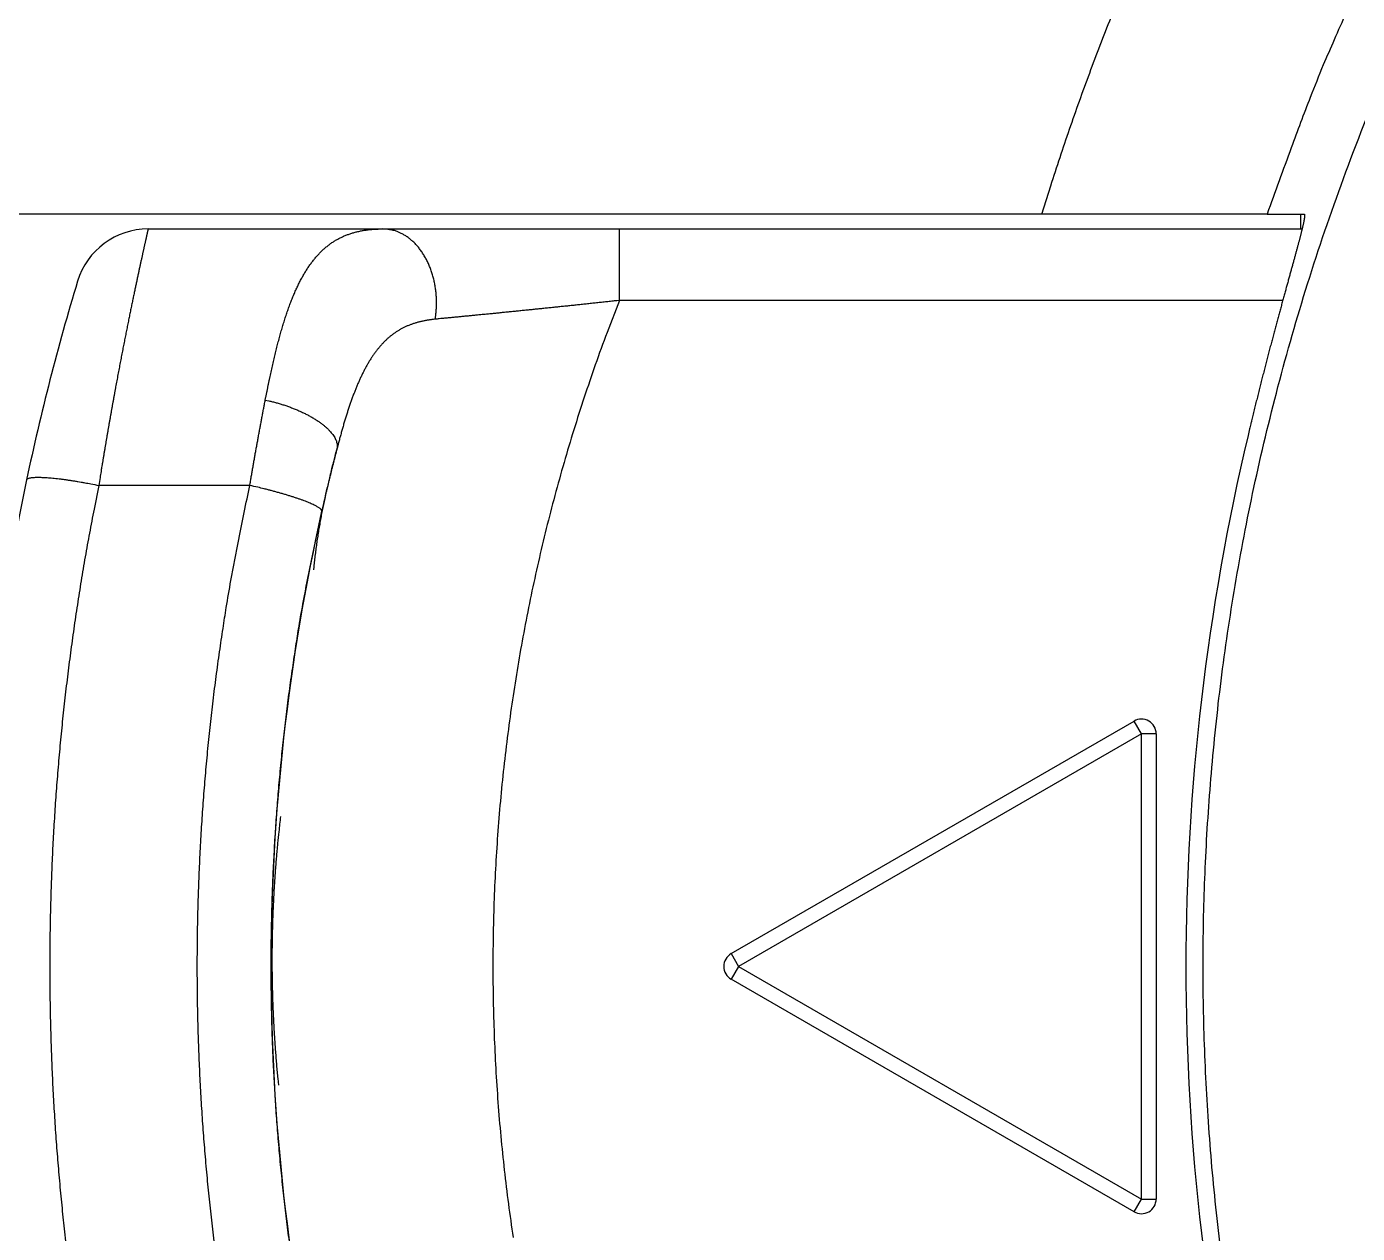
# Model space of a CAD drawing. Header units: millimetres. Extents: x 0 to 840, y -1485 to 297.
# Drawn here: x 186.3 to 187.202, y -1304.606 to -1303.787 of the extents above; entities that cross this region are included whole.
import ezdxf

# ---------------------------------------------------------------- set-up
doc = ezdxf.new("R2010")
doc.units = ezdxf.units.MM

# ---------------------------------------------------------------- blocks, each defined once
blk = doc.blocks.new('OTM30F3M_(40_60_63_80_100_125)_M')
at = {"color": 4, "linetype": 'Continuous'}
for p, q in [((9.55615, 5.4565), (9.55615, 5.505)), ((10.0058, 5.4565), (9.55615, 5.4565)), ((9.30565, 5.33109), (9.2033, 5.33109)), ((9.91, 5.16268), (9.905, 5.17134)), ((9.91, 5.16268), (9.63689, 5.005)), ((9.92, 5.16268), (9.91, 5.16268)), ((9.91, 4.84732), (9.91, 5.16268)), ((9.63189, 5.01366), (9.63689, 5.005)), ((9.63689, 5.005), (9.63189, 4.99634)), ((9.63689, 5.005), (9.91, 4.84732)), ((9.905, 4.83866), (9.91, 4.84732)), ((9.91, 4.84732), (9.92, 4.84732))]:
    blk.add_line(p, q, dxfattribs=at)
for points in [[(10.06289, 4.4292, -0.012721), (10.03614, 4.50118, -0.012393), (10.01364, 4.57191, -0.011876), (9.99524, 4.6411, -0.011554), (9.98046, 4.70863, -0.011047), (9.96914, 4.77429, -0.010756), (9.96086, 4.83805, -0.010336), (9.95545, 4.89975, -0.009988), (9.9525, 4.95944, -0.009343), (9.95186, 5.01736, -0.009542), (9.95344, 5.07556, -0.009631), (9.95743, 5.13602, -0.009447), (9.96399, 5.19868, -0.010122), (9.97355, 5.2633, -0.010537), (9.98627, 5.32973, -0.010929), (10.00257, 5.39799, -0.011199), (10.02263, 5.46784, -0.011727), (10.04693, 5.53915, -0.012059), (10.07561, 5.61159, -0.012575)], [(16.18305, 6.30425, 0), (16.11966, 6.30425, 0), (16.05626, 6.30425)], [(13.457, 6.30425), (13.3936, 6.30425), (13.33021, 6.30425), (13.26681, 6.30425), (13.20341, 6.30425), (13.14002, 6.30425), (13.07662, 6.30425), (13.01321, 6.30425), (12.94983, 6.30425), (12.88646, 6.30425), (12.82303, 6.30425), (12.75951, 6.30425), (12.69624, 6.30425, 0), (12.63335, 6.30425), (12.56945, 6.30425, 0), (12.50405, 6.30425), (12.44265, 6.30425, 0), (12.38715, 6.30425, 0), (12.31586, 6.30425, -0.000001), (12.20606, 6.30425, -0.000001), (12.06227, 6.30425, 0)], [(12.06908, 6.30084), (12.14293, 6.30084, 0), (12.21678, 6.30084, 0), (12.29063, 6.30084, 0), (12.36447, 6.30084, 0), (12.43832, 6.30084, 0), (12.51217, 6.30084), (12.58602, 6.30084, 0), (12.65987, 6.30084, 0), (12.73372, 6.30084), (12.80757, 6.30084), (12.88142, 6.30084), (12.95527, 6.30084), (13.02912, 6.30084), (13.10297, 6.30084), (13.17682, 6.30084), (13.25067, 6.30084), (13.32452, 6.30084), (13.39837, 6.30084), (13.47221, 6.30084)], [(13.69376, 6.30084, 0), (13.76761, 6.30084)], [(15.39231, 6.30085, 0), (15.46615, 6.30085)], [(15.68784, 6.30085, 0), (15.76154, 6.30085)], [(15.90924, 6.30085, 0), (15.98542, 6.30085)], [(16.20464, 6.30085, 0), (16.33254, 6.30085)], [(9.84256, 5.515), (9.84859, 5.53429, -0.002896), (9.85484, 5.55351, -0.002902), (9.86132, 5.57264, -0.002901), (9.86801, 5.59168, -0.002896), (9.87493, 5.61064, -0.002892), (9.88206, 5.62952, -0.00289), (9.88941, 5.6483, -0.002888)], [(10.04885, 5.65173, 0.003054), (10.04061, 5.63308, 0.001038), (10.03327, 5.61616, 0.004322), (10.02444, 5.59417, 0.007456), (10.01158, 5.55998, 0.003641), (9.99519, 5.515, 0.001925)], [(16.40629, 6.04191, 0), (16.31255, 6.04191, 0), (16.2188, 6.04191, 0), (16.12506, 6.04191, 0), (16.03131, 6.04191, 0), (15.93757, 6.04191, 0), (15.84382, 6.04191, 0), (15.75008, 6.04191, 0), (15.65633, 6.04191, 0), (15.56259, 6.04191, 0), (15.46884, 6.04191, 0), (15.3751, 6.04191, 0), (15.28135, 6.04191, 0), (15.18761, 6.04191, 0), (15.09386, 6.04191, 0), (15.00012, 6.04191, 0), (14.90637, 6.04191, 0), (14.81263, 6.04191, 0), (14.71888, 6.04191, 0), (14.62514, 6.04191, 0), (14.53139, 6.04191, 0), (14.43765, 6.04191)], [(14.34391, 6.04191, 0), (14.25016, 6.04191, 0), (14.1564, 6.04191)], [(14.06267, 6.04191, 0), (13.96897, 6.04191, 0), (13.87518, 6.04191, 0), (13.78125, 6.04191, 0), (13.68769, 6.04191)], [(13.5947, 6.04191, 0), (13.5002, 6.04191, 0), (13.4035, 6.04191), (13.31271, 6.04191), (13.23063, 6.04191), (13.12522, 6.04191, 0), (12.96286, 6.04191), (12.75024, 6.04191)], [(16.37504, 5.79658, 0), (16.25003, 5.79658, 0), (16.12503, 5.79658, 0), (16.00003, 5.79658, 0), (15.87503, 5.79658, 0), (15.75003, 5.79658, 0), (15.62503, 5.79658, 0), (15.50003, 5.79658, 0), (15.37503, 5.79658, 0), (15.25003, 5.79658, 0), (15.12503, 5.79658, 0), (15.00003, 5.79658, 0), (14.87503, 5.79658, 0), (14.75003, 5.79658, 0), (14.62503, 5.79658, 0), (14.50003, 5.79658, 0), (14.37503, 5.79658, 0), (14.25003, 5.79658, 0), (14.12503, 5.79658, 0), (14.00003, 5.79658, 0), (13.87503, 5.79659, 0), (13.75004, 5.79659, 0), (13.62504, 5.79659, 0), (13.50004, 5.79659, 0), (13.37502, 5.79659, 0), (13.25004, 5.79659, 0), (13.1251, 5.7966, 0), (13.00004, 5.7966, 0), (12.87478, 5.7966, 0), (12.75004, 5.7966, 0), (12.62604, 5.79661, 0), (12.50004, 5.79661, -0.000001), (12.3711, 5.79661, 0), (12.25004, 5.79662, 0), (12.1406, 5.79662, -0.000001), (12.00004, 5.79663, -0.000001), (11.78355, 5.79663, -0.000001), (11.50004, 5.79665, 0)], [(10.02034, 5.515), (10.02041, 5.51499, -0.100006), (10.02047, 5.51495, -0.095011), (10.02052, 5.51488, -0.0692), (10.02056, 5.51478, -0.046483), (10.0206, 5.51466, -0.031041), (10.02062, 5.51452, -0.021872), (10.02063, 5.51434, -0.015839), (10.02064, 5.51414, -0.01203), (10.02063, 5.51391, -0.009324), (10.02062, 5.51366, -0.007481), (10.0206, 5.51338, -0.00608), (10.02056, 5.51307, -0.005068), (10.02052, 5.51274, -0.00426), (10.02047, 5.51239, -0.00365), (10.02041, 5.512, -0.003144), (10.02035, 5.51159, -0.00275), (10.02027, 5.51116, -0.002414), (10.02019, 5.5107, -0.002145), (10.02009, 5.51021, -0.001911), (10.01999, 5.5097, -0.00172), (10.01988, 5.50917, -0.00155), (10.01976, 5.50861, -0.00141), (10.01963, 5.50802, -0.001283), (10.01949, 5.50741, -0.001173), (10.01934, 5.50678, -0.001062), (10.01919, 5.50612, -0.000953), (10.01903, 5.50543, -0.00086), (10.01885, 5.50472, -0.000783), (10.01867, 5.50398, -0.000714), (10.01848, 5.50322, -0.000651), (10.01829, 5.50243, -0.000596), (10.01808, 5.50163, -0.000546), (10.01787, 5.50079, -0.000501), (10.01765, 5.49993, -0.00046), (10.01742, 5.49905, -0.000423), (10.01719, 5.49815, -0.000389), (10.01694, 5.49722, -0.000358), (10.01669, 5.49628, -0.000329), (10.01644, 5.49531, -0.000303), (10.01617, 5.49431, -0.000279), (10.0159, 5.4933, -0.000257), (10.01562, 5.49226, -0.000236), (10.01534, 5.49121, -0.000217), (10.01505, 5.49013, -0.000198), (10.01475, 5.48904, -0.000182), (10.01444, 5.48792, -0.000166), (10.01413, 5.48678, -0.000151), (10.01382, 5.48562, -0.000135), (10.01349, 5.48445, -0.000118), (10.01317, 5.48325, -0.000098), (10.01283, 5.48203, -0.000083), (10.01249, 5.48079, -0.000071), (10.01214, 5.47953, -0.00006), (10.01179, 5.47825, -0.000048), (10.01143, 5.47695, -0.000037), (10.01107, 5.47563, -0.000027), (10.0107, 5.4743, -0.000017), (10.01033, 5.47294, -0.000007), (10.00995, 5.47157, 0.000001), (10.00956, 5.47018, 0.00001), (10.00917, 5.46877, 0.000018), (10.00878, 5.46735, 0.000027), (10.00838, 5.46591, 0.000034), (10.00798, 5.46445, 0.000042), (10.00757, 5.46297, 0.000049), (10.00716, 5.46148, 0.000057), (10.00675, 5.45998, 0.000063), (10.00633, 5.45846, 0.000071), (10.00591, 5.45693, 0.000077), (10.00549, 5.45538, 0.000084), (10.00506, 5.45382, 0.00009), (10.00463, 5.45225, 0.000097), (10.0042, 5.45066, 0.000104), (10.00376, 5.44906, 0.000114), (10.00332, 5.44745, 0.000118), (10.00288, 5.44582, 0.000121), (10.00244, 5.44417, 0.000124), (10.00199, 5.44251, 0.000127), (10.00154, 5.44084, 0.00013), (10.00108, 5.43916, 0.000133), (10.00063, 5.43746, 0.000135), (10.00017, 5.43575, 0.000139), (9.99971, 5.43403, 0.000141), (9.99925, 5.43229, 0.000145), (9.99878, 5.43055, 0.000148), (9.99832, 5.42879, 0.000151), (9.99785, 5.42702, 0.000154), (9.99738, 5.42525, 0.000158), (9.99691, 5.42346, 0.000161), (9.99644, 5.42167, 0.000165), (9.99597, 5.41987, 0.000168), (9.99549, 5.41805, 0.000172), (9.99502, 5.41624, 0.000175), (9.99454, 5.41441, 0.000179), (9.99407, 5.41258, 0.000182), (9.99359, 5.41074, 0.000186), (9.99312, 5.40889, 0.00019), (9.99264, 5.40704, 0.000195), (9.99217, 5.40518, 0.000198), (9.99169, 5.40332, 0.000199), (9.99122, 5.40144, 0.000198), (9.99074, 5.39957, 0.000197), (9.99027, 5.39768, 0.000197), (9.98979, 5.39579, 0.000197), (9.98931, 5.39389, 0.000197), (9.98884, 5.39199, 0.000196), (9.98836, 5.39008, 0.000198), (9.98789, 5.38816, 0.000202), (9.98741, 5.38624, 0.000197), (9.98694, 5.38432, 0.000184), (9.98647, 5.38242, 0.000204), (9.98599, 5.38047, 0.000246), (9.98551, 5.37848, 0.000186), (9.98505, 5.37661, 0.000061), (9.98464, 5.37492, 0.000267), (9.98412, 5.37274, 0.000467), (9.98332, 5.36939, 0.000229), (9.98227, 5.365, 0.000121)], [(9.23676, 5.505, 0.330344), (9.18891, 5.46952)], [(9.23676, 5.505), (9.23676, 5.50498, 0.006321), (9.23675, 5.50494, 0.000558), (9.23673, 5.50486, 0.00021), (9.23671, 5.50476, 0.000145), (9.23668, 5.50463, 0.000109), (9.23664, 5.50446, 0.00009), (9.23659, 5.50427, 0.000078), (9.23654, 5.50405, 0.000073), (9.23649, 5.5038, 0.000068), (9.23642, 5.50352, 0.000066), (9.23635, 5.50321, 0.000063), (9.23628, 5.50288, 0.000063), (9.23619, 5.50251, 0.000061), (9.2361, 5.50212, 0.000061), (9.23601, 5.5017, 0.000059), (9.23591, 5.50124, 0.00006), (9.2358, 5.50076, 0.000059), (9.23568, 5.50026, 0.000059), (9.23556, 5.49972, 0.000058), (9.23544, 5.49916, 0.000059), (9.2353, 5.49857, 0.000058), (9.23516, 5.49795, 0.000058), (9.23502, 5.4973, 0.000058), (9.23487, 5.49663, 0.000059), (9.23471, 5.49592, 0.000058), (9.23455, 5.49519, 0.000057), (9.23438, 5.49444, 0.000061), (9.2342, 5.49365, 0.00007), (9.23402, 5.49284, 0.000075), (9.23384, 5.492, 0.00008), (9.23364, 5.49113, 0.000084), (9.23344, 5.49023, 0.000088), (9.23324, 5.48931, 0.00009), (9.23303, 5.48836, 0.000094), (9.23281, 5.48738, 0.000097), (9.23259, 5.48637, 0.0001), (9.23237, 5.48534, 0.000102), (9.23213, 5.48429, 0.000105), (9.2319, 5.4832, 0.000107), (9.23166, 5.4821, 0.00011), (9.23141, 5.48096, 0.000112), (9.23116, 5.4798, 0.000114), (9.2309, 5.47862, 0.000116), (9.23064, 5.47741, 0.000119), (9.23037, 5.47618, 0.00012), (9.2301, 5.47492, 0.000123), (9.22983, 5.47365, 0.000124), (9.22955, 5.47234, 0.000126), (9.22926, 5.47102, 0.000128), (9.22898, 5.46967, 0.000131), (9.22869, 5.4683, 0.000132), (9.22839, 5.4669, 0.000133), (9.22809, 5.46549, 0.000136), (9.22779, 5.46405, 0.000141), (9.22748, 5.46259, 0.000144), (9.22717, 5.4611, 0.000148), (9.22685, 5.45959, 0.000149), (9.22653, 5.45806, 0.00015), (9.22621, 5.45651, 0.000151), (9.22588, 5.45493, 0.000153), (9.22555, 5.45333, 0.000154), (9.22522, 5.45171, 0.000156), (9.22488, 5.45007, 0.000157), (9.22454, 5.44841, 0.000159), (9.2242, 5.44672, 0.00016), (9.22385, 5.44502, 0.000162), (9.2235, 5.4433, 0.000163), (9.22315, 5.44155, 0.000165), (9.2228, 5.43979, 0.000167), (9.22244, 5.43801, 0.000169), (9.22208, 5.43621, 0.00017), (9.22172, 5.43439, 0.000173), (9.22135, 5.43256, 0.000174), (9.22099, 5.43071, 0.000177), (9.22062, 5.42884, 0.000178), (9.22025, 5.42695, 0.000181), (9.21988, 5.42505, 0.000183), (9.2195, 5.42314, 0.000186), (9.21913, 5.4212, 0.000187), (9.21875, 5.41925, 0.00019), (9.21838, 5.41729, 0.000193), (9.218, 5.41532, 0.000198), (9.21762, 5.41332, 0.000199), (9.21723, 5.41131, 0.000199), (9.21685, 5.40928, 0.000198), (9.21647, 5.40724, 0.000198), (9.21608, 5.40518, 0.000198), (9.21569, 5.4031, 0.000198), (9.2153, 5.40101, 0.000198), (9.21492, 5.39891, 0.000198), (9.21453, 5.39679, 0.000199), (9.21413, 5.39465, 0.000199), (9.21374, 5.39251, 0.0002), (9.21335, 5.39035, 0.000201), (9.21296, 5.38818, 0.000201), (9.21257, 5.386, 0.000202), (9.21217, 5.3838, 0.000203), (9.21178, 5.38159, 0.000205), (9.21139, 5.37938, 0.000206), (9.21099, 5.37715, 0.000207), (9.2106, 5.37492, 0.000209), (9.21021, 5.37268, 0.00021), (9.20982, 5.37042, 0.000212), (9.20943, 5.36816, 0.000214), (9.20904, 5.36589, 0.000215), (9.20865, 5.36362, 0.000216), (9.20826, 5.36133, 0.00022), (9.20787, 5.35904, 0.000228), (9.20748, 5.35674, 0.000223), (9.2071, 5.35445, 0.000206), (9.20672, 5.35216, 0.000227), (9.20633, 5.34982, 0.000269), (9.20593, 5.34742, 0.000203), (9.20556, 5.34517, 0.000067), (9.20523, 5.34313, 0.00029), (9.2048, 5.34049, 0.000503), (9.20415, 5.33643, 0.000245), (9.2033, 5.33109, 0.000129)], [(9.31617, 5.389), (9.31659, 5.39116, -0.000562), (9.31702, 5.39331, -0.000558), (9.31744, 5.39544, -0.000574), (9.31787, 5.39756, -0.000614), (9.3183, 5.39967, -0.000647), (9.31874, 5.40176, -0.000677), (9.31918, 5.40384, -0.000708), (9.31962, 5.4059, -0.000745), (9.32006, 5.40795, -0.000777), (9.32051, 5.40998, -0.000812), (9.32096, 5.412, -0.000853), (9.32142, 5.414, -0.000904), (9.32187, 5.41599, -0.000948), (9.32234, 5.41796, -0.000992), (9.32281, 5.41991, -0.001032), (9.32328, 5.42185, -0.001075), (9.32376, 5.42378, -0.001116), (9.32424, 5.42568, -0.001163), (9.32473, 5.42757, -0.001208), (9.32523, 5.42945, -0.001258), (9.32573, 5.4313, -0.001306), (9.32623, 5.43314, -0.001359), (9.32675, 5.43496, -0.001412), (9.32726, 5.43676, -0.001469), (9.32779, 5.43854, -0.001525), (9.32832, 5.4403, -0.001587), (9.32886, 5.44204, -0.001648), (9.3294, 5.44376, -0.001714), (9.32995, 5.44546, -0.001781), (9.33051, 5.44714, -0.001853), (9.33107, 5.4488, -0.001925), (9.33164, 5.45044, -0.002003), (9.33222, 5.45205, -0.002081), (9.3328, 5.45365, -0.002166), (9.3334, 5.45522, -0.002252), (9.334, 5.45676, -0.002345), (9.3346, 5.45828, -0.002437), (9.33522, 5.45978, -0.002535), (9.33584, 5.46126, -0.002642), (9.33648, 5.46271, -0.002762), (9.33712, 5.46413, -0.00288), (9.33777, 5.46553, -0.002999), (9.33843, 5.46691, -0.003096), (9.3391, 5.46827, -0.003179), (9.33978, 5.4696, -0.003269), (9.34047, 5.47091, -0.003365), (9.34117, 5.4722, -0.003462), (9.34188, 5.47346, -0.003561), (9.34261, 5.4747, -0.003663), (9.34334, 5.47591, -0.003767), (9.34408, 5.4771, -0.003873), (9.34484, 5.47827, -0.003981), (9.3456, 5.47941, -0.004092), (9.34638, 5.48053, -0.004204), (9.34717, 5.48163, -0.004318), (9.34797, 5.4827, -0.004433), (9.34878, 5.48374, -0.00455), (9.3496, 5.48476, -0.004668), (9.35043, 5.48575, -0.004786), (9.35127, 5.48672, -0.004905), (9.35213, 5.48766, -0.005024), (9.353, 5.48858, -0.005142), (9.35388, 5.48947, -0.005259), (9.35477, 5.49034, -0.005376), (9.35567, 5.49118, -0.00549), (9.35658, 5.49199, -0.005602), (9.35751, 5.49278, -0.005711), (9.35845, 5.49354, -0.005815), (9.3594, 5.49428, -0.005918), (9.36036, 5.49499, -0.006022), (9.36134, 5.49567, -0.006094), (9.36233, 5.49632, -0.006114), (9.36333, 5.49695, -0.006105), (9.36435, 5.49756, -0.006077), (9.36538, 5.49814, -0.006048), (9.36643, 5.49869, -0.006007), (9.36749, 5.49922, -0.005961), (9.36857, 5.49973, -0.005904), (9.36966, 5.50021, -0.005843), (9.37076, 5.50067, -0.005773), (9.37188, 5.5011, -0.005697), (9.37302, 5.50151, -0.005611), (9.37416, 5.50189, -0.005529), (9.37533, 5.50225, -0.005445), (9.3765, 5.50259, -0.005336), (9.37769, 5.50291, -0.005205), (9.3789, 5.5032, -0.005145), (9.38012, 5.50347, -0.005136), (9.38136, 5.50372, -0.004887), (9.3826, 5.50394, -0.004474), (9.38386, 5.50415, -0.004813), (9.38515, 5.50433, -0.005562), (9.38648, 5.50449, -0.004134), (9.38774, 5.50462, -0.001459), (9.38889, 5.50474, -0.005603), (9.3904, 5.50483, -0.009154), (9.39277, 5.50492, -0.004319), (9.39589, 5.505, -0.00226)], [(9.43129, 5.44377), (9.43167, 5.44636, 0.010775), (9.43195, 5.44903, 0.009973), (9.43214, 5.45179, 0.009726), (9.43221, 5.45462, 0.010232), (9.43217, 5.4575, 0.010478), (9.432, 5.46043, 0.010682), (9.43169, 5.46339, 0.010863), (9.43126, 5.46637, 0.011199), (9.43068, 5.46935, 0.011474), (9.42997, 5.4723, 0.011836), (9.42911, 5.47522, 0.012172), (9.42811, 5.47808, 0.012585), (9.42697, 5.48086, 0.013008), (9.4257, 5.48355, 0.01349), (9.42431, 5.48613, 0.013959), (9.4228, 5.48858, 0.0144), (9.42118, 5.49088, 0.015039), (9.41946, 5.49304, 0.015792), (9.41766, 5.49502, 0.016063), (9.41579, 5.49682, 0.015709), (9.41387, 5.49845, 0.017453), (9.41188, 5.49989, 0.020682), (9.40981, 5.50115, 0.017135), (9.40784, 5.50221, 0.008063), (9.40605, 5.50308, 0.022877), (9.40377, 5.50381, 0.039701), (9.40034, 5.50445, 0.021249), (9.39589, 5.505, 0.011933)], [(9.18891, 5.46952, 0.021729), (9.15437, 5.33487)], [(9.55615, 5.4565), (9.55443, 5.45631, -0.000058), (9.5527, 5.45613, -0.000058), (9.55098, 5.45594, -0.000058), (9.54926, 5.45575, -0.000057), (9.54753, 5.45556, -0.000057), (9.54581, 5.45538, -0.000056), (9.54408, 5.45519, -0.000056), (9.54236, 5.45501, -0.000055), (9.54064, 5.45482, -0.000055), (9.53891, 5.45464, -0.000054), (9.53719, 5.45445, -0.000054), (9.53547, 5.45427, -0.000054), (9.53375, 5.45408, -0.000053), (9.53203, 5.4539, -0.000053), (9.53032, 5.45372, -0.000053), (9.5286, 5.45354, -0.000052), (9.52689, 5.45336, -0.000052), (9.52518, 5.45318, -0.000052), (9.52348, 5.453, -0.000052), (9.52177, 5.45282, -0.000051), (9.52007, 5.45264, -0.000051), (9.51838, 5.45246, -0.000051), (9.51668, 5.45229, -0.000051), (9.51499, 5.45211, -0.000051), (9.51331, 5.45193, -0.000051), (9.51163, 5.45176, -0.00005), (9.50995, 5.45159, -0.00005), (9.50828, 5.45141, -0.00005), (9.50661, 5.45124, -0.00005), (9.50495, 5.45107, -0.00005), (9.5033, 5.4509, -0.00005), (9.50165, 5.45073, -0.00005), (9.5, 5.45056, -0.00005), (9.49836, 5.45039, -0.00005), (9.49673, 5.45023, -0.00005), (9.4951, 5.45006, -0.000049), (9.49348, 5.4499, -0.000048), (9.49186, 5.44973, -0.000047), (9.49025, 5.44957, -0.000046), (9.48864, 5.44941, -0.000045), (9.48703, 5.44924, -0.000045), (9.48543, 5.44908, -0.000044), (9.48384, 5.44892, -0.000043), (9.48226, 5.44876, -0.000042), (9.48068, 5.44861, -0.000042), (9.4791, 5.44845, -0.000041), (9.47754, 5.44829, -0.00004), (9.47598, 5.44814, -0.000039), (9.47442, 5.44798, -0.000039), (9.47288, 5.44783, -0.000038), (9.47134, 5.44768, -0.000037), (9.46982, 5.44753, -0.000036), (9.4683, 5.44737, -0.000036), (9.46678, 5.44722, -0.000035), (9.46528, 5.44708, -0.000035), (9.46379, 5.44693, -0.000034), (9.46231, 5.44678, -0.000033), (9.46083, 5.44664, -0.000033), (9.45937, 5.44649, -0.000032), (9.45792, 5.44635, -0.000031), (9.45647, 5.44621, -0.000031), (9.45504, 5.44607, -0.00003), (9.45362, 5.44593, -0.000029), (9.45221, 5.4458, -0.000029), (9.45081, 5.44566, -0.000028), (9.44942, 5.44552, -0.000027), (9.44805, 5.44539, -0.000027), (9.44669, 5.44526, -0.000026), (9.44533, 5.44513, -0.000024), (9.444, 5.445, -0.00002), (9.44268, 5.44487, -0.000019), (9.44136, 5.44474, -0.000017), (9.44001, 5.44461, -0.000013), (9.43876, 5.44449, -0.000009), (9.43763, 5.44438, -0.00001), (9.43622, 5.44425, -0.000006), (9.43407, 5.44404, -0.000002), (9.43129, 5.44377, -0.000002)], [(9.55615, 5.4565), (9.54779, 5.43475, 0.004744), (9.53985, 5.41288, 0.00477), (9.53235, 5.39089, 0.00477), (9.52527, 5.36877, 0.004746), (9.51863, 5.34655, 0.004732), (9.5124, 5.32423, 0.004721), (9.50662, 5.30181, 0.004711), (9.50126, 5.27931, 0.004699), (9.49633, 5.25672, 0.00469), (9.49183, 5.23406, 0.004679), (9.48776, 5.21133, 0.004671), (9.48411, 5.18855, 0.004663), (9.4809, 5.1657, 0.004656), (9.47811, 5.14281, 0.004649), (9.47576, 5.11988, 0.004644), (9.47383, 5.09692, 0.004639), (9.47234, 5.07393, 0.004636), (9.47126, 5.05092, 0.004632), (9.47063, 5.02789, 0.004631), (9.47041, 5.00486, 0.00463), (9.47063, 4.98184, 0.004629), (9.47128, 4.95881, 0.004628), (9.47235, 4.93581, 0.004632), (9.47385, 4.91282, 0.004644), (9.47579, 4.88986, 0.004635), (9.47814, 4.86694, 0.004611), (9.48093, 4.84407, 0.004656), (9.48415, 4.82123, 0.004759)], [(9.43129, 5.44377), (9.43018, 5.44366, 0.003508), (9.42909, 5.44353, 0.003539), (9.428, 5.44339, 0.003601), (9.42692, 5.44323, 0.003697), (9.42586, 5.44305, 0.003782), (9.4248, 5.44287, 0.003862), (9.42375, 5.44266, 0.003943), (9.42271, 5.44244, 0.004028), (9.42168, 5.44221, 0.00411), (9.42066, 5.44196, 0.004193), (9.41965, 5.44169, 0.004274), (9.41865, 5.44141, 0.004357), (9.41766, 5.44111, 0.004437), (9.41668, 5.44079, 0.004518), (9.41571, 5.44046, 0.004595), (9.41475, 5.44012, 0.004673), (9.4138, 5.43975, 0.004747), (9.41287, 5.43937, 0.004821), (9.41194, 5.43897, 0.00489), (9.41102, 5.43856, 0.004959), (9.41011, 5.43812, 0.005021), (9.40922, 5.43767, 0.005084), (9.40833, 5.4372, 0.00514), (9.40746, 5.43672, 0.005196), (9.4066, 5.43621, 0.005242), (9.40575, 5.43569, 0.005288), (9.4049, 5.43515, 0.005328), (9.40408, 5.4346, 0.005364), (9.40326, 5.43402, 0.005337), (9.40245, 5.43342, 0.005248), (9.40165, 5.43281, 0.005156), (9.40086, 5.43217, 0.005064), (9.40008, 5.43152, 0.004975), (9.39931, 5.43085, 0.004877), (9.39855, 5.43016, 0.004783), (9.39779, 5.42945, 0.004686), (9.39705, 5.42873, 0.004591), (9.39632, 5.42798, 0.004493), (9.39559, 5.42722, 0.004399), (9.39487, 5.42644, 0.004302), (9.39417, 5.42565, 0.004208), (9.39347, 5.42483, 0.004113), (9.39278, 5.424, 0.004021), (9.3921, 5.42316, 0.003928), (9.39143, 5.4223, 0.003839), (9.39077, 5.42142, 0.003748), (9.39011, 5.42053, 0.003662), (9.38947, 5.41962, 0.003575), (9.38883, 5.41869, 0.003492), (9.3882, 5.41775, 0.003408), (9.38758, 5.4168, 0.003328), (9.38697, 5.41583, 0.003248), (9.38637, 5.41484, 0.003171), (9.38577, 5.41384, 0.003092), (9.38519, 5.41283, 0.003023), (9.38461, 5.4118, 0.002961), (9.38404, 5.41076, 0.002878), (9.38348, 5.40971, 0.002762), (9.38292, 5.40864, 0.002646), (9.38238, 5.40756, 0.002514), (9.38184, 5.40646, 0.002416), (9.3813, 5.40535, 0.002343), (9.38077, 5.40423, 0.002269), (9.38025, 5.40309, 0.002187), (9.37973, 5.40194, 0.002113), (9.37922, 5.40077, 0.002039), (9.37872, 5.3996, 0.001972), (9.37822, 5.39841, 0.001902), (9.37773, 5.39721, 0.001838), (9.37724, 5.396, 0.001773), (9.37676, 5.39477, 0.001713), (9.37628, 5.39354, 0.001652), (9.37581, 5.3923, 0.001596), (9.37534, 5.39104, 0.001538), (9.37488, 5.38977, 0.001485), (9.37442, 5.3885, 0.00143), (9.37397, 5.38721, 0.001381), (9.37352, 5.38592, 0.001329), (9.37307, 5.38461, 0.001283), (9.37264, 5.3833, 0.001234), (9.3722, 5.38198, 0.001189), (9.37177, 5.38065, 0.001142), (9.37134, 5.37931, 0.001101), (9.37092, 5.37797, 0.001059), (9.3705, 5.37662, 0.001016), (9.37009, 5.37526, 0.000966), (9.36968, 5.37389, 0.00094), (9.36927, 5.37252, 0.000927), (9.36886, 5.37114, 0.000889), (9.36846, 5.36975, 0.000839), (9.36807, 5.36837, 0.000947), (9.36767, 5.36695, 0.001158), (9.36727, 5.3655, 0.000871), (9.36689, 5.36413, 0.000265), (9.36655, 5.36288, 0.00128), (9.36613, 5.36127, 0.002255), (9.36549, 5.35877, 0.001094), (9.36466, 5.35547, 0.000572)], [(9.30565, 5.33109), (9.30591, 5.33258, -0.000156), (9.30616, 5.33408, -0.000156), (9.30642, 5.33557, -0.000156), (9.30667, 5.33706, -0.000155), (9.30693, 5.33856, -0.000154), (9.30719, 5.34005, -0.000153), (9.30745, 5.34154, -0.000152), (9.30771, 5.34302, -0.000151), (9.30797, 5.34451, -0.000151), (9.30823, 5.34599, -0.00015), (9.30849, 5.34747, -0.000149), (9.30875, 5.34895, -0.000149), (9.30901, 5.35043, -0.000148), (9.30927, 5.3519, -0.000148), (9.30953, 5.35337, -0.000147), (9.3098, 5.35484, -0.000147), (9.31006, 5.35631, -0.000146), (9.31033, 5.35777, -0.000146), (9.31059, 5.35923, -0.000145), (9.31085, 5.36069, -0.000145), (9.31112, 5.36214, -0.000145), (9.31138, 5.36359, -0.000144), (9.31165, 5.36504, -0.000144), (9.31192, 5.36649, -0.000144), (9.31218, 5.36793, -0.000144), (9.31245, 5.36936, -0.000143), (9.31271, 5.37079, -0.000144), (9.31298, 5.37222, -0.000147), (9.31325, 5.37365, -0.000143), (9.31351, 5.37507, -0.000133), (9.31378, 5.37647, -0.000147), (9.31404, 5.37789, -0.000175), (9.31432, 5.37934, -0.000133), (9.31458, 5.3807, -0.000047), (9.31481, 5.38193, -0.000187), (9.31511, 5.38349, -0.000323), (9.31557, 5.38588, -0.00016), (9.31617, 5.389, -0.000085)], [(9.31617, 5.389), (9.31861, 5.38846, -0.005599), (9.32109, 5.38785, -0.005252), (9.32361, 5.38717, -0.005162), (9.32616, 5.38643, -0.005432), (9.32873, 5.38562, -0.0056), (9.33129, 5.38474, -0.005759), (9.33385, 5.3838, -0.005927), (9.33639, 5.3828, -0.006186), (9.33889, 5.38174, -0.006446), (9.34135, 5.38062, -0.006769), (9.34373, 5.37945, -0.00712), (9.34605, 5.37823, -0.007542), (9.34827, 5.37697, -0.00803), (9.35038, 5.37567, -0.008598), (9.35238, 5.37434, -0.009242), (9.35425, 5.37299, -0.00993), (9.35599, 5.37163, -0.010885), (9.35758, 5.37025, -0.012052), (9.35901, 5.36888, -0.013011), (9.3603, 5.36751, -0.013509), (9.36142, 5.36617, -0.016125), (9.36238, 5.36483, -0.020835), (9.36318, 5.36349, -0.018779), (9.36383, 5.36224, -0.009053), (9.36434, 5.36113, -0.028152), (9.36466, 5.35981, -0.056512), (9.36477, 5.35789, -0.033239), (9.36466, 5.35547, -0.019194)], [(9.98227, 5.365, 0.116975), (9.98227, 4.645)], [(9.3491, 5.2739), (9.34929, 5.27598, -0.001613), (9.34949, 5.27806, -0.00163), (9.34971, 5.28013, -0.001618), (9.34994, 5.2822, -0.001573), (9.35018, 5.28427, -0.001541), (9.35043, 5.28634, -0.001511), (9.3507, 5.2884, -0.001483), (9.35098, 5.29046, -0.001449), (9.35127, 5.29252, -0.00142), (9.35157, 5.29458, -0.001387), (9.35188, 5.29663, -0.001358), (9.3522, 5.29869, -0.001324), (9.35254, 5.30074, -0.001294), (9.35288, 5.30278, -0.001261), (9.35324, 5.30483, -0.001231), (9.3536, 5.30688, -0.001197), (9.35398, 5.30892, -0.001167), (9.35436, 5.31096, -0.001133), (9.35475, 5.313, -0.001103), (9.35516, 5.31504, -0.001069), (9.35557, 5.31707, -0.001038), (9.35599, 5.3191, -0.001004), (9.35641, 5.32113, -0.000974), (9.35685, 5.32317, -0.000941), (9.35729, 5.32519, -0.000909), (9.35774, 5.32722, -0.000871), (9.3582, 5.32925, -0.000846), (9.35866, 5.33127, -0.000825), (9.35913, 5.3333, -0.000776), (9.35961, 5.33532, -0.000704), (9.36009, 5.33732, -0.000731), (9.36058, 5.33936, -0.000804), (9.36109, 5.34144, -0.000608), (9.36157, 5.34339, -0.000263), (9.36201, 5.34516, -0.000754), (9.36258, 5.34742, -0.001157), (9.36348, 5.35091, -0.000557), (9.36466, 5.35547, -0.000303)], [(9.36466, 5.35547), (9.3644, 5.35449, 0.000264), (9.36414, 5.35349, 0.000262), (9.36388, 5.3525, 0.00026), (9.36361, 5.3515, 0.000257), (9.36335, 5.35049, 0.000254), (9.36309, 5.34948, 0.000251), (9.36283, 5.34847, 0.000249), (9.36257, 5.34746, 0.000246), (9.36231, 5.34644, 0.000244), (9.36205, 5.34541, 0.000242), (9.36179, 5.34439, 0.00024), (9.36153, 5.34336, 0.000238), (9.36127, 5.34233, 0.000236), (9.36101, 5.34129, 0.000234), (9.36075, 5.34025, 0.000232), (9.36049, 5.33921, 0.00023), (9.36024, 5.33816, 0.000228), (9.35998, 5.33712, 0.000227), (9.35972, 5.33607, 0.000225), (9.35946, 5.33501, 0.000223), (9.35921, 5.33396, 0.000222), (9.35895, 5.3329, 0.000221), (9.35869, 5.33184, 0.000219), (9.35844, 5.33078, 0.000218), (9.35818, 5.32971, 0.000217), (9.35793, 5.32865, 0.000214), (9.35767, 5.32758, 0.000215), (9.35742, 5.32651, 0.000218), (9.35717, 5.32543, 0.000211), (9.35691, 5.32436, 0.000197), (9.35666, 5.32329, 0.000216), (9.35641, 5.32221, 0.000256), (9.35615, 5.32109, 0.000194), (9.35591, 5.32005, 0.000067), (9.35569, 5.3191, 0.000272), (9.35541, 5.31788, 0.000466), (9.35498, 5.31601, 0.000227), (9.35442, 5.31354, 0.00012)], [(9.15437, 5.33487, 0.104205), (9.15437, 4.67513)], [(9.15437, 5.33487), (9.15449, 5.33515, -0.095613), (9.15472, 5.33542, -0.071912), (9.15507, 5.33566, -0.049773), (9.15553, 5.33588, -0.036105), (9.15613, 5.33607, -0.025656), (9.15685, 5.33624, -0.019013), (9.15771, 5.33638, -0.014358), (9.15869, 5.33649, -0.011396), (9.15981, 5.33656, -0.009131), (9.16106, 5.33661, -0.007576), (9.16244, 5.33662, -0.006331), (9.16395, 5.33659, -0.005436), (9.16557, 5.33653, -0.004698), (9.16731, 5.33644, -0.004146), (9.16916, 5.33631, -0.003667), (9.17111, 5.33614, -0.003285), (9.17315, 5.33595, -0.002993), (9.17527, 5.33572, -0.002781), (9.17747, 5.33545, -0.002501), (9.17972, 5.33516, -0.002201), (9.18201, 5.33485, -0.002231), (9.18437, 5.3345, -0.002422), (9.18682, 5.33412, -0.001807), (9.18913, 5.33374, -0.000762), (9.19124, 5.33339, -0.002259), (9.19393, 5.33291, -0.00359), (9.198, 5.33213, -0.00178), (9.2033, 5.33109, -0.000968)], [(9.2033, 5.33109), (9.20006, 5.31497, 0.002547), (9.19698, 5.29882, 0.00255), (9.19407, 5.28265, 0.002549), (9.19133, 5.26644, 0.002544), (9.18875, 5.25022, 0.002542), (9.18634, 5.23397, 0.002539), (9.1841, 5.2177, 0.002537), (9.18202, 5.20142, 0.002534), (9.18011, 5.18511, 0.002532), (9.17836, 5.16879, 0.00253), (9.17678, 5.15245, 0.002529), (9.17537, 5.1361, 0.002527), (9.17412, 5.11973, 0.002526), (9.17304, 5.10336, 0.002524), (9.17213, 5.08698, 0.002523), (9.17138, 5.07059, 0.002522), (9.1708, 5.05419, 0.002522), (9.17038, 5.03779, 0.002521), (9.17014, 5.02139, 0.002521), (9.17005, 5.00498, 0.002521), (9.17014, 4.98858, 0.00252), (9.17038, 4.97217, 0.002519), (9.1708, 4.95577, 0.002521), (9.17138, 4.93938, 0.002526), (9.17213, 4.92299, 0.002521), (9.17304, 4.90661, 0.002506), (9.17412, 4.89024, 0.002529), (9.17537, 4.87387, 0.002582), (9.17679, 4.85749, 0.00251), (9.17836, 4.84119, 0.002344), (9.18009, 4.82499, 0.00259), (9.18202, 4.80856, 0.003092)], [(9.28288, 4.80846, -0.002713), (9.28083, 4.82476, -0.00271), (9.27896, 4.84109, -0.002707), (9.27728, 4.85743, -0.002705), (9.27576, 4.87379, -0.002703), (9.27443, 4.89016, -0.002701), (9.27327, 4.90655, -0.002699), (9.2723, 4.92294, -0.002698), (9.27149, 4.93935, -0.002697), (9.27087, 4.95576, -0.002696), (9.27043, 4.97218, -0.002695), (9.27016, 4.9886, -0.002695), (9.27007, 5.00502, -0.002695), (9.27016, 5.02144, -0.002694), (9.27043, 5.03786, -0.002693), (9.27087, 5.05427, -0.002696), (9.27149, 5.07068, -0.002701), (9.2723, 5.08709, -0.002695), (9.27327, 5.10348, -0.00268), (9.27443, 5.11986, -0.002705), (9.27576, 5.13624, -0.002761), (9.27729, 5.15263, -0.002684), (9.27897, 5.16894, -0.002508), (9.28081, 5.18513, -0.002771), (9.28288, 5.20157, -0.003309), (9.28521, 5.21836, -0.002511), (9.28751, 5.23411, -0.000856), (9.28967, 5.24834, -0.003552), (9.29284, 5.26655, -0.00613), (9.29826, 5.29452, -0.002997), (9.30565, 5.33109, -0.001586)], [(9.35442, 5.31354), (9.35443, 5.31386, 0.099059), (9.35433, 5.3142, 0.07319), (9.3541, 5.31458, 0.049861), (9.35374, 5.31499, 0.035881), (9.35325, 5.31543, 0.025321), (9.35262, 5.3159, 0.018687), (9.35185, 5.3164, 0.014071), (9.35093, 5.31694, 0.011156), (9.34988, 5.3175, 0.00893), (9.34868, 5.31808, 0.007409), (9.34733, 5.3187, 0.006192), (9.34586, 5.31933, 0.00532), (9.34424, 5.31998, 0.004601), (9.3425, 5.32065, 0.004066), (9.34064, 5.32134, 0.0036), (9.33867, 5.32203, 0.003231), (9.3366, 5.32273, 0.002948), (9.33444, 5.32344, 0.002743), (9.33219, 5.32414, 0.002474), (9.32989, 5.32484, 0.002184), (9.32754, 5.32553, 0.002216), (9.32511, 5.32622, 0.002409), (9.3226, 5.32692, 0.001809), (9.32021, 5.32756, 0.000775), (9.31804, 5.32813, 0.00226), (9.31528, 5.32882, 0.003613), (9.3111, 5.32982, 0.001811), (9.30565, 5.33109, 0.000991)], [(9.35442, 5.31355, 0.111567), (9.35442, 4.69645)], [(9.33249, 4.81854, -0.002784), (9.33052, 4.83397, -0.002776), (9.32872, 4.84942, -0.002768), (9.32709, 4.86491, -0.002762), (9.32563, 4.88041, -0.002755), (9.32435, 4.89594, -0.00275), (9.32323, 4.91148, -0.002746), (9.32229, 4.92705, -0.002742), (9.32151, 4.94262, -0.002738), (9.32091, 4.9582, -0.002736), (9.32048, 4.9738, -0.002734), (9.32023, 4.98939, -0.002733), (9.32014, 5.00499, -0.002733), (9.32022, 5.02059, -0.002733), (9.32048, 5.03619, -0.002733), (9.32091, 5.05178, -0.002736), (9.3215, 5.06737, -0.002744), (9.32228, 5.08295, -0.00274), (9.32322, 5.09851, -0.002727), (9.32433, 5.11404, -0.002755), (9.32561, 5.12958, -0.002817), (9.32708, 5.14512, -0.002742), (9.3287, 5.16057, -0.002565), (9.33047, 5.17591, -0.002841), (9.33247, 5.19146, -0.003401), (9.33472, 5.20733, -0.002586), (9.33693, 5.22222, -0.000878), (9.33901, 5.23566, -0.003671), (9.34207, 5.25283, -0.006369), (9.34729, 5.27915, -0.003124), (9.35442, 5.31354, -0.001655)], [(9.92, 5.16268, 0.57735), (9.905, 5.17134)], [(9.32527, 4.92449), (9.32482, 4.92904, -0.001374), (9.32438, 4.93359, -0.001375), (9.32398, 4.93814, -0.001376), (9.32359, 4.94269, -0.001376), (9.32324, 4.94725, -0.001376), (9.3229, 4.9518, -0.001377), (9.3226, 4.95636, -0.001377), (9.32232, 4.96091, -0.001377), (9.32206, 4.96547, -0.001378), (9.32183, 4.97003, -0.001378), (9.32162, 4.97458, -0.001378), (9.32144, 4.97914, -0.001378), (9.32129, 4.9837, -0.001379), (9.32116, 4.98826, -0.001379), (9.32106, 4.99282, -0.001379), (9.32098, 4.99738, -0.001379), (9.32092, 5.00193, -0.001379), (9.32089, 5.0065, -0.00138), (9.32089, 5.01105, -0.00138), (9.32091, 5.01561, -0.00138), (9.32096, 5.02017, -0.00138), (9.32103, 5.02473, -0.001379), (9.32113, 5.02929, -0.00138), (9.32125, 5.03385, -0.001383), (9.3214, 5.03841, -0.00138), (9.32158, 5.04296, -0.001371), (9.32178, 5.04752, -0.001383), (9.322, 5.05207, -0.001411), (9.32225, 5.05664, -0.001371), (9.32252, 5.06118, -0.00128), (9.32282, 5.0657, -0.001413), (9.32315, 5.07029, -0.001685), (9.32352, 5.07498, -0.001278), (9.32388, 5.07939, -0.000438), (9.32422, 5.08337, -0.001804), (9.32471, 5.08848, -0.003103), (9.32554, 5.09635, -0.001517), (9.32667, 5.10665, -0.000803)], [(9.63189, 5.01366, 0.57735), (9.63189, 4.99634)], [(9.905, 4.83866, 0.57735), (9.92, 4.84732)], [(11.50004, 4.16685), (11.62503, 4.16685), (11.75003, 4.16685), (11.87503, 4.16685), (12.00003, 4.16685), (12.12503, 4.16685), (12.25003, 4.16685), (12.37503, 4.16685), (12.50003, 4.16685), (12.62503, 4.16685), (12.75003, 4.16685), (12.87503, 4.16685, 0), (13.00003, 4.16685), (13.12503, 4.16685), (13.25003, 4.16685), (13.37503, 4.16685), (13.50003, 4.16685)], [(15.12529, 4.16686, 0), (15.25003, 4.16686)], [(15.85948, 4.16686, 0), (16.00003, 4.16686)], [(16.2188, 3.92152, 0), (16.12506, 3.92152)], [(15.46885, 3.92152, 0), (15.3751, 3.92152)], [(15.00013, 3.92152, 0), (14.90638, 3.92152)], [(14.06268, 3.92152, 0), (13.96899, 3.92152)], [(12.069, 3.66259), (12.14285, 3.66259, 0.000001), (12.2167, 3.66259, 0.000002), (12.29055, 3.66259, 0.000002), (12.3644, 3.66259, 0), (12.43825, 3.66259, 0), (12.5121, 3.66259, 0), (12.58595, 3.66259, 0), (12.6598, 3.66259), (12.73366, 3.66259, 0), (12.80751, 3.66259), (12.88136, 3.66259), (12.95521, 3.66259), (13.02906, 3.66259), (13.10291, 3.66259, 0), (13.17676, 3.66259), (13.25061, 3.66259), (13.32446, 3.66259, 0), (13.39831, 3.66259), (13.47216, 3.66259)], [(13.84141, 3.66259, 0), (13.91527, 3.66259)], [(14.65377, 3.66259, 0), (14.72762, 3.66259, 0), (14.80147, 3.66259)], [(14.87532, 3.66259, 0), (14.94917, 3.66259)], [(15.09688, 3.66259, 0), (15.17073, 3.66259)], [(15.31843, 3.66259, 0), (15.39229, 3.66259, 0), (15.46613, 3.66259)], [(15.53994, 3.66259, 0), (15.61383, 3.66259)], [(15.76153, 3.66259, 0), (15.83479, 3.66259, 0), (15.90923, 3.66259, 0), (15.98541, 3.66259, 0), (16.05693, 3.66259)], [(16.12159, 3.66259, 0), (16.20463, 3.66259, 0), (16.33254, 3.66259, 0), (16.50004, 3.66259, 0)], [(12.06219, 3.65918), (12.17314, 3.65918), (12.28408, 3.65918), (12.39503, 3.65918), (12.50598, 3.65918), (12.61692, 3.65918), (12.72787, 3.65918), (12.83881, 3.65918), (12.94976, 3.65918, 0), (13.06071, 3.65918, 0), (13.17165, 3.65918, 0), (13.2826, 3.65918), (13.39354, 3.65918), (13.50449, 3.65918)], [(15.16868, 3.65918, 0), (15.27985, 3.65918)], [(15.9315, 3.65918, 0), (16.05625, 3.65918, 0), (16.2484, 3.65918, 0), (16.50004, 3.65918)]]:
    blk.add_lwpolyline(points, format="xyb", dxfattribs=at)
for points in [[(9.84256, 5.515), (8.55, 5.515)], [(9.99519, 5.515), (9.84256, 5.515)], [(9.99518, 5.515), (10.02035, 5.515)], [(10.01808, 5.505), (10.01808, 5.515)], [(9.23676, 5.505), (9.39589, 5.505)], [(9.39589, 5.505), (9.55615, 5.505)], [(9.55615, 5.505), (10.01892, 5.505)], [(9.63189, 5.01366), (9.905, 5.17134)], [(9.92, 5.16268), (9.92, 4.84732)], [(9.905, 4.83866), (9.63189, 4.99634)]]:
    blk.add_lwpolyline(points, dxfattribs=at)

msp = doc.modelspace()

# ---------------------------------------------------------------- block references
msp.add_blockref('OTM30F3M_(40_60_63_80_100_125)_M', (177.14574, -1309.42953))

doc.saveas('drawing.dxf')
